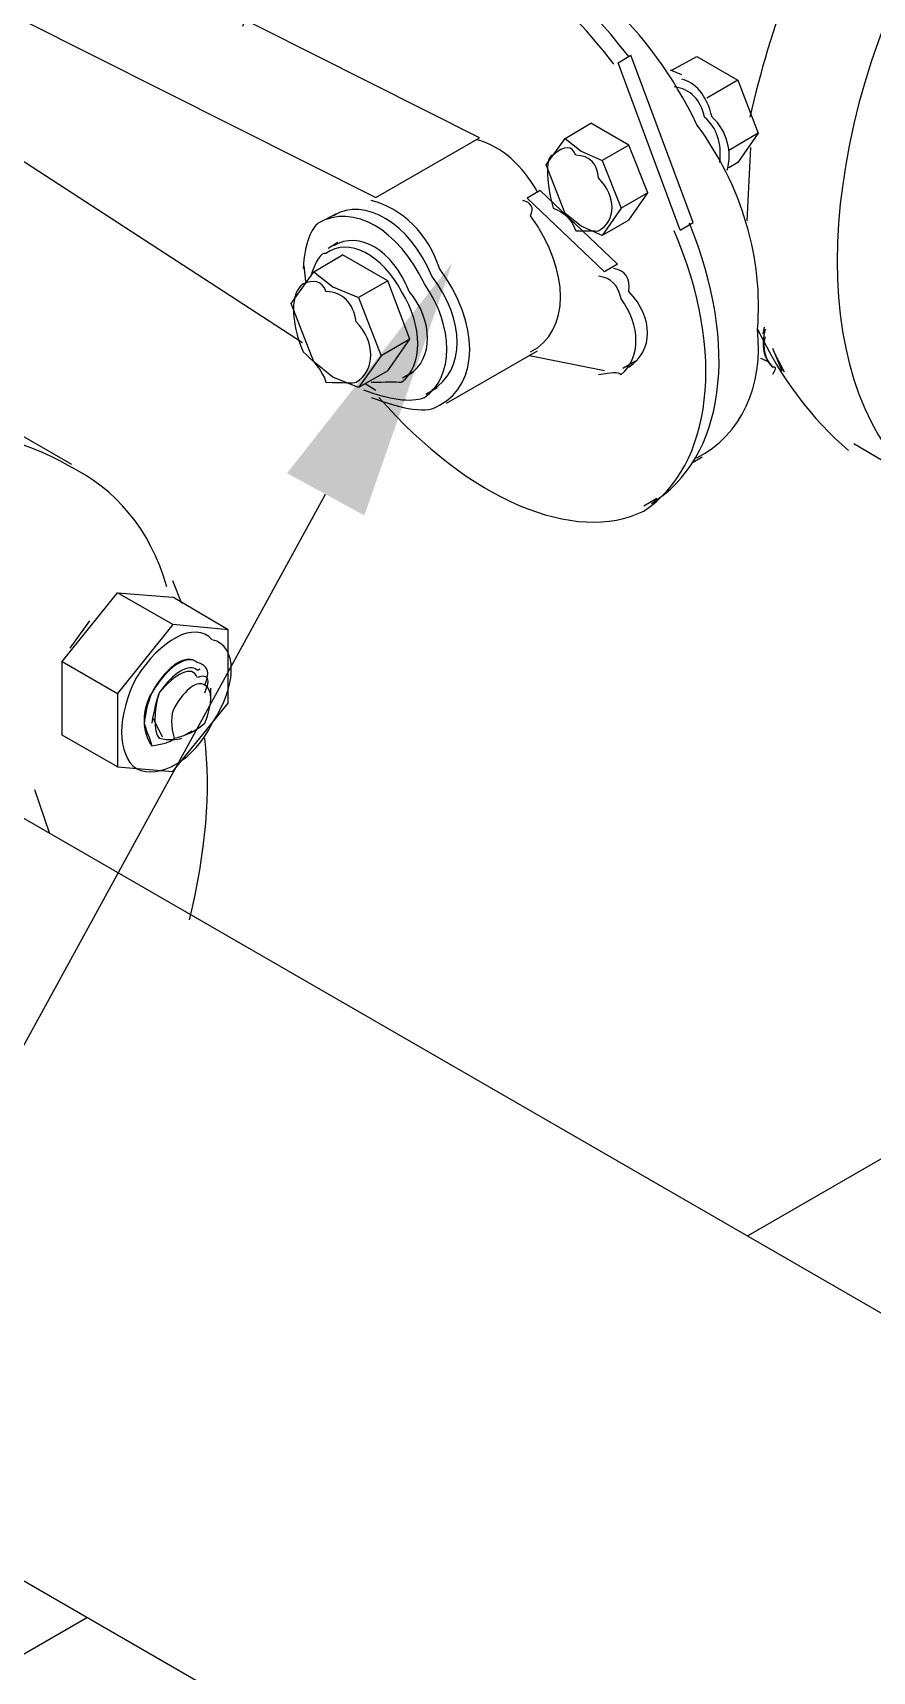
# Model space of a CAD drawing. Header units: inches. Extents: x 0.3 to 33.8, y 15.5 to 37.1.
# Drawn here: x 7.329 to 7.902, y 25.313 to 26.431 of the extents above; entities that cross this region are included whole.
import ezdxf

# ---------------------------------------------------------------- set-up
doc = ezdxf.new("R2010")
doc.units = ezdxf.units.IN
doc.header["$MEASUREMENT"] = 0

# ---------------------------------------------------------------- blocks, each defined once
blk = doc.blocks.new('60298_1')
at = {"transparency": 33554687}
blk.add_hatch(color=21, dxfattribs=at).paths.add_polyline_path([(7.5028, 26.1302), (7.6156, 26.2739), (7.5555, 26.1014)])
for points in [[(7.6341, 26.359), (7.2963, 26.5289)], [(7.2256, 26.4881), (7.5633, 26.3182)], [(7.7286, 26.4101), (7.7373, 26.4153)], [(7.7709, 26.296), (7.7797, 26.3012), (7.7373, 26.4153)], [(7.7652, 26.405), (7.7823, 26.4143), (7.8102, 26.3983), (7.789, 26.3859)], [(7.5132, 26.2191), (7.2256, 26.406)], [(7.7709, 26.296), (7.7286, 26.4101)], [(7.7719, 26.4019), (7.7642, 26.405)], [(7.8102, 26.3983), (7.8241, 26.3621), (7.804, 26.3502)], [(7.6924, 26.3585), (7.71, 26.3688)], [(7.7358, 26.3538), (7.71, 26.3688)], [(7.5633, 26.3182), (7.6341, 26.359)], [(7.6795, 26.3404), (7.6924, 26.3585)], [(7.6924, 26.3585), (7.7033, 26.3497)], [(7.8241, 26.3621), (7.8102, 26.342)], [(7.7033, 26.3497), (7.7177, 26.3435)], [(7.7487, 26.3213), (7.7358, 26.3538), (7.7177, 26.3435)], [(7.8189, 26.3523), (7.8164, 26.3022)], [(7.6924, 26.3074), (7.6795, 26.3404)], [(7.7177, 26.3435), (7.7306, 26.311)], [(7.8102, 26.342), (7.804, 26.3384)], [(7.6754, 26.3229), (7.6666, 26.3177), (7.7193, 26.2676)], [(7.6754, 26.3229), (7.728, 26.2728)], [(7.7358, 26.3027), (7.7487, 26.3213), (7.7306, 26.311)], [(7.5287, 26.3032), (7.5365, 26.3074)], [(7.7033, 26.2986), (7.6924, 26.3074)], [(7.7306, 26.311), (7.7177, 26.2924)], [(7.7358, 26.3027), (7.7177, 26.2924)], [(7.7177, 26.2924), (7.7033, 26.2986)], [(7.521, 26.2676), (7.5406, 26.279)], [(7.5308, 26.2836), (7.5375, 26.2878)], [(7.5716, 26.2614), (7.5406, 26.279)], [(7.5055, 26.2459), (7.521, 26.2676)], [(7.5143, 26.2717), (7.5153, 26.2609)], [(7.521, 26.2676), (7.5339, 26.2573)], [(7.728, 26.2728), (7.7193, 26.2676)], [(7.5339, 26.2573), (7.5514, 26.2501)], [(7.5865, 26.2216), (7.5716, 26.2614), (7.5514, 26.2501)], [(7.521, 26.2062), (7.5055, 26.2459)], [(7.5514, 26.2501), (7.5669, 26.2103)], [(7.8282, 26.2299), (7.8272, 26.2253)], [(7.5716, 26.2), (7.5865, 26.2216), (7.5669, 26.2103)], [(7.6733, 26.2134), (7.6113, 26.1778)], [(7.8272, 26.2216), (7.8272, 26.2216)], [(7.8339, 26.2155), (7.8401, 26.2)], [(7.8344, 26.2134), (7.8417, 26.1994)], [(7.5339, 26.1958), (7.521, 26.2062)], [(7.5669, 26.2103), (7.5514, 26.1886)], [(7.5716, 26.2), (7.5514, 26.1886)], [(7.7193, 26.2), (7.6681, 26.2103)], [(7.7404, 26.2067), (7.7317, 26.2015)], [(7.8256, 26.2087), (7.8313, 26.2062)], [(7.8256, 26.2087), (7.8256, 26.2087)], [(7.8272, 26.2077), (7.8272, 26.2077)], [(7.8339, 26.2041), (7.8339, 26.2041)], [(7.8401, 26.2), (7.8401, 26.2)], [(7.5514, 26.1886), (7.5339, 26.1958)], [(7.5633, 26.1865), (7.5561, 26.1912)], [(7.5814, 26.1953), (7.5886, 26.1994)], [(7.5974, 26.184), (7.6051, 26.1886)], [(7.2937, 26.1721), (7.3557, 26.1364)], [(7.8892, 26.1504), (7.9393, 26.121)], [(7.7859, 26.1411), (7.7797, 26.1375)], [(7.7461, 26.108), (7.7549, 26.1132)], [(7.4311, 26.0414), (7.4249, 26.0569)], [(7.3495, 26.0017), (7.3872, 26.0487)], [(7.3872, 26.0487), (7.4249, 26.0456)], [(7.4249, 26.027), (7.3872, 26.0487)], [(7.4626, 26.0233), (7.4249, 26.0456)], [(7.3681, 26.0295), (7.3547, 26.011)], [(7.4249, 26.027), (7.3872, 25.98)], [(7.3872, 25.9299), (7.4249, 25.9268), (7.4626, 25.9733), (7.4626, 26.0233)], [(7.4626, 26.0233), (7.4249, 26.027)], [(7.3495, 26.0017), (7.3872, 25.98), (7.3872, 25.9299)], [(7.3495, 25.9516), (7.3495, 26.0017)], [(7.443, 26.0022), (7.443, 26.0022)], [(7.4507, 25.9769), (7.4507, 25.9836)], [(7.4115, 25.9629), (7.4177, 25.9505)], [(7.4378, 25.9542), (7.4321, 25.9511)], [(7.3872, 25.9299), (7.3495, 25.9516)], [(7.412, 25.948), (7.412, 25.948)], [(8.1009, 25.446), (7.2499, 25.9371)], [(7.3407, 25.885), (7.3309, 25.9144)], [(8.0921, 25.7688), (7.8169, 25.6102)], [(7.8757, 25.0556), (7.0247, 25.5472)], [(7.3666, 25.35), (7.2065, 25.2575)]]:
    blk.add_lwpolyline(points, dxfattribs=at)
at = {"color": 21, "transparency": 33554687}
blk.add_lwpolyline([(7.5287, 26.1158), (4.8609, 21.2414), (4.6807, 21.2414)], dxfattribs=at)
at = {"transparency": 33554687}
for points, knots in [([(8.2367, 26.7551), (8.1427, 26.8134), (7.9858, 26.7227), (7.8856, 26.5537), (7.8554, 26.4966), (7.8321, 26.4337), (7.8184, 26.373)], [0, 0, 0, 0, 1, 1, 1, 2, 2, 2, 2]), ([(7.7255, 26.4091), (7.6612, 26.4949), (7.5755, 26.5316), (7.5189, 26.4969), (7.4994, 26.4877), (7.4844, 26.4667), (7.4724, 26.4349)], [0, 0, 0, 0, 1, 1, 1, 2, 2, 2, 2]), ([(7.8236, 26.2284), (7.8277, 26.2763), (7.8128, 26.3265), (7.7823, 26.3678), (7.7502, 26.4349), (7.6976, 26.4813), (7.648, 26.4917)], [0, 0, 0, 0, 1, 1, 1, 2, 2, 2, 2]), ([(7.7978, 26.342), (7.7993, 26.3554), (7.796, 26.3656), (7.7874, 26.373), (7.7851, 26.3844), (7.7779, 26.3924), (7.7668, 26.3936)], [0, 0, 0, 0, 1, 1, 1, 2, 2, 2, 2]), ([(7.8029, 26.3368), (7.8064, 26.3487), (7.8031, 26.3639), (7.7926, 26.373), (7.789, 26.3883), (7.7807, 26.397), (7.7719, 26.3988)], [0, 0, 0, 0, 1, 1, 1, 2, 2, 2, 2]), ([(7.6996, 26.3471), (7.6974, 26.3535), (7.6918, 26.3541), (7.6842, 26.3471), (7.679, 26.3467), (7.679, 26.3305), (7.6842, 26.311), (7.6918, 26.3084), (7.6974, 26.3024), (7.6996, 26.2955)], [0, 0, 0, 0, 1, 1, 1, 2, 2, 2, 3, 3, 3, 3]), ([(7.6996, 26.2955), (7.7092, 26.2957), (7.7148, 26.2951), (7.7151, 26.2955), (7.7276, 26.3025), (7.7276, 26.3187), (7.7151, 26.3316), (7.7148, 26.3408), (7.7092, 26.3468), (7.6996, 26.3471)], [0, 0, 0, 0, 1, 1, 1, 2, 2, 2, 3, 3, 3, 3]), ([(7.5602, 26.1819), (7.5814, 26.1738), (7.5991, 26.1705), (7.6067, 26.1767), (7.6342, 26.1908), (7.6342, 26.2328), (7.6067, 26.2697), (7.5991, 26.2936), (7.5814, 26.3108), (7.5602, 26.3162)], [0, 0, 0, 0, 1, 1, 1, 2, 2, 2, 3, 3, 3, 3]), ([(7.6687, 26.2129), (7.6961, 26.2265), (7.6961, 26.2686), (7.6687, 26.3058), (7.6715, 26.3112), (7.6693, 26.3147), (7.6635, 26.3162)], [0, 0, 0, 0, 1, 1, 1, 2, 2, 2, 2]), ([(7.555, 26.187), (7.572, 26.1808), (7.5871, 26.178), (7.5964, 26.1819), (7.6168, 26.1951), (7.6168, 26.2307), (7.5964, 26.2593), (7.5787, 26.2966), (7.5479, 26.3144), (7.5241, 26.3007), (7.5198, 26.2981), (7.5146, 26.2868), (7.5137, 26.2697)], [0, 0, 0, 0, 1, 1, 1, 2, 2, 2, 3, 3, 3, 4, 4, 4, 4]), ([(7.6015, 26.187), (7.6245, 26.1996), (7.6245, 26.2352), (7.6015, 26.2645), (7.5864, 26.301), (7.5556, 26.3188), (7.5344, 26.3058)], [0, 0, 0, 0, 1, 1, 1, 2, 2, 2, 2]), ([(7.586, 26.1974), (7.6028, 26.2079), (7.6028, 26.2342), (7.586, 26.2542), (7.5747, 26.2828), (7.5519, 26.2959), (7.5344, 26.2852)], [0, 0, 0, 0, 1, 1, 1, 2, 2, 2, 2]), ([(7.5654, 26.1819), (7.6267, 26.1119), (7.6992, 26.0814), (7.7461, 26.1044), (7.7925, 26.1353), (7.8027, 26.2118), (7.7668, 26.2955)], [0, 0, 0, 0, 1, 1, 1, 2, 2, 2, 2]), ([(7.5602, 26.1922), (7.57, 26.1925), (7.5765, 26.1927), (7.5809, 26.1922), (7.5957, 26.2038), (7.5957, 26.2301), (7.5809, 26.2542), (7.5676, 26.2787), (7.5449, 26.2918), (7.5292, 26.28), (7.5257, 26.2807), (7.5222, 26.275), (7.5189, 26.2645)], [0, 0, 0, 0, 1, 1, 1, 2, 2, 2, 3, 3, 3, 4, 4, 4, 4]), ([(7.7358, 26.2025), (7.7529, 26.2138), (7.7529, 26.2363), (7.7358, 26.2542), (7.7374, 26.2632), (7.733, 26.2687), (7.7255, 26.2697)], [0, 0, 0, 0, 1, 1, 1, 2, 2, 2, 2]), ([(7.5292, 26.2542), (7.5271, 26.2616), (7.5203, 26.2623), (7.5137, 26.2593), (7.505, 26.2534), (7.505, 26.234), (7.5137, 26.2129), (7.5203, 26.2074), (7.5271, 26.2003), (7.5292, 26.1922)], [0, 0, 0, 0, 1, 1, 1, 2, 2, 2, 3, 3, 3, 3]), ([(7.7151, 26.1974), (7.7242, 26.1991), (7.7285, 26.1997), (7.7306, 26.1974), (7.7441, 26.2087), (7.7441, 26.2312), (7.7306, 26.249), (7.7285, 26.2581), (7.7242, 26.2636), (7.7151, 26.2645)], [0, 0, 0, 0, 1, 1, 1, 2, 2, 2, 3, 3, 3, 3]), ([(7.5292, 26.1922), (7.5412, 26.1922), (7.5479, 26.1915), (7.5499, 26.1922), (7.5633, 26.2004), (7.5633, 26.2198), (7.5499, 26.2335), (7.5479, 26.2464), (7.5412, 26.2535), (7.5292, 26.2542)], [0, 0, 0, 0, 1, 1, 1, 2, 2, 2, 3, 3, 3, 3]), ([(7.8287, 26.2232), (7.8268, 26.2163), (7.8288, 26.2072), (7.8339, 26.2025), (7.8357, 26.2032), (7.8368, 26.2028), (7.8339, 26.1974)], [0, 0, 0, 0, 1, 1, 1, 2, 2, 2, 2]), ([(7.4208, 26.0528), (7.4093, 26.0925), (7.3858, 26.1195), (7.3536, 26.1354), (7.2318, 26.2084), (7.0301, 26.0919), (6.9044, 25.872), (6.8276, 25.7412), (6.7955, 25.5923), (6.8166, 25.4796)], [0, 0, 0, 0, 1, 1, 1, 2, 2, 2, 3, 3, 3, 3]), ([(7.4518, 26.0166), (7.4691, 26.013), (7.4691, 25.9856), (7.4518, 25.9598), (7.4398, 25.9347), (7.4159, 25.921), (7.4001, 25.9288), (7.3866, 25.9379), (7.3866, 25.9654), (7.4001, 25.9908), (7.4159, 26.0163), (7.4398, 26.03), (7.4518, 26.0166)], [0, 0, 0, 0, 1, 1, 1, 2, 2, 2, 3, 3, 3, 4, 4, 4, 4]), ([(7.4414, 26.0011), (7.4349, 26.0076), (7.4208, 25.9995), (7.4105, 25.9805), (7.4036, 25.9695), (7.4036, 25.9534), (7.4105, 25.9443)], [0, 0, 0, 0, 1, 1, 1, 2, 2, 2, 2]), ([(7.4466, 25.9857), (7.4508, 25.9943), (7.4485, 25.9997), (7.4414, 26.0011), (7.4356, 26.0071), (7.4216, 25.9991), (7.4105, 25.9805), (7.4088, 25.9769), (7.4065, 25.9691), (7.4053, 25.9598)], [0, 0, 0, 0, 1, 1, 1, 2, 2, 2, 3, 3, 3, 3]), ([(7.4414, 25.996), (7.444, 25.9966), (7.4439, 25.9967), (7.4414, 25.996), (7.4365, 26.0009), (7.4247, 25.9941), (7.4156, 25.9805), (7.4139, 25.9755), (7.4119, 25.9688), (7.4105, 25.9598)], [0, 0, 0, 0, 1, 1, 1, 2, 2, 2, 3, 3, 3, 3]), ([(7.4466, 25.9805), (7.451, 25.9895), (7.449, 25.9938), (7.4414, 25.9908), (7.4382, 26.0001), (7.4263, 25.9932), (7.4156, 25.9805), (7.4117, 25.9679), (7.4117, 25.9542), (7.4156, 25.9495), (7.4225, 25.948), (7.4273, 25.9485), (7.4311, 25.9495)], [0, 0, 0, 0, 1, 1, 1, 2, 2, 2, 3, 3, 3, 4, 4, 4, 4]), ([(7.4466, 25.9857), (7.4522, 25.9828), (7.4522, 25.9732), (7.4466, 25.9598), (7.442, 25.9555), (7.4337, 25.9507), (7.4259, 25.9495), (7.4234, 25.9566), (7.4234, 25.9662), (7.4259, 25.9702), (7.4337, 25.984), (7.442, 25.9888), (7.4466, 25.9857)], [0, 0, 0, 0, 1, 1, 1, 2, 2, 2, 3, 3, 3, 4, 4, 4, 4]), ([(7.4053, 25.9598), (7.4065, 25.9555), (7.4088, 25.9504), (7.4105, 25.9443), (7.4172, 25.9455), (7.4231, 25.9462), (7.4259, 25.9495)], [0, 0, 0, 0, 1, 1, 1, 2, 2, 2, 2]), ([(8.1334, 25.4744), (8.069, 25.4243), (8.0066, 25.352), (7.9578, 25.2678), (7.834, 25.0531), (7.834, 24.8201), (7.9578, 24.7463)], [0, 0, 0, 0, 1, 1, 1, 2, 2, 2, 2])]:
    blk.add_open_spline(points, degree=3, knots=knots, dxfattribs=at)
for points in [[(7.7358, 26.4143), (7.67, 26.5), (7.5843, 26.5367), (7.5241, 26.5021)], [(7.9372, 26.4969), (7.8583, 26.3441), (7.8581, 26.1833), (7.9372, 26.1199)], [(7.6738, 26.3213), (7.6638, 26.3401), (7.6491, 26.353), (7.6325, 26.3575)], [(7.7513, 26.1096), (7.8014, 26.1404), (7.8116, 26.2169), (7.7771, 26.3007)], [(7.7823, 26.1406), (7.8128, 26.1566), (7.8277, 26.1896), (7.8236, 26.2284)], [(7.8236, 26.2284), (7.8396, 26.1951), (7.8607, 26.1669), (7.8856, 26.1457)], [(7.8287, 26.2284), (7.8258, 26.2173), (7.8278, 26.2078), (7.8339, 26.2025)], [(7.4363, 25.8256), (7.4475, 25.872), (7.451, 25.9135), (7.4466, 25.9495)]]:
    blk.add_open_spline(points, degree=3, dxfattribs=at)

msp = doc.modelspace()

# ---------------------------------------------------------------- block references
msp.add_blockref('60298_1', (0, 0))

doc.saveas('drawing.dxf')
